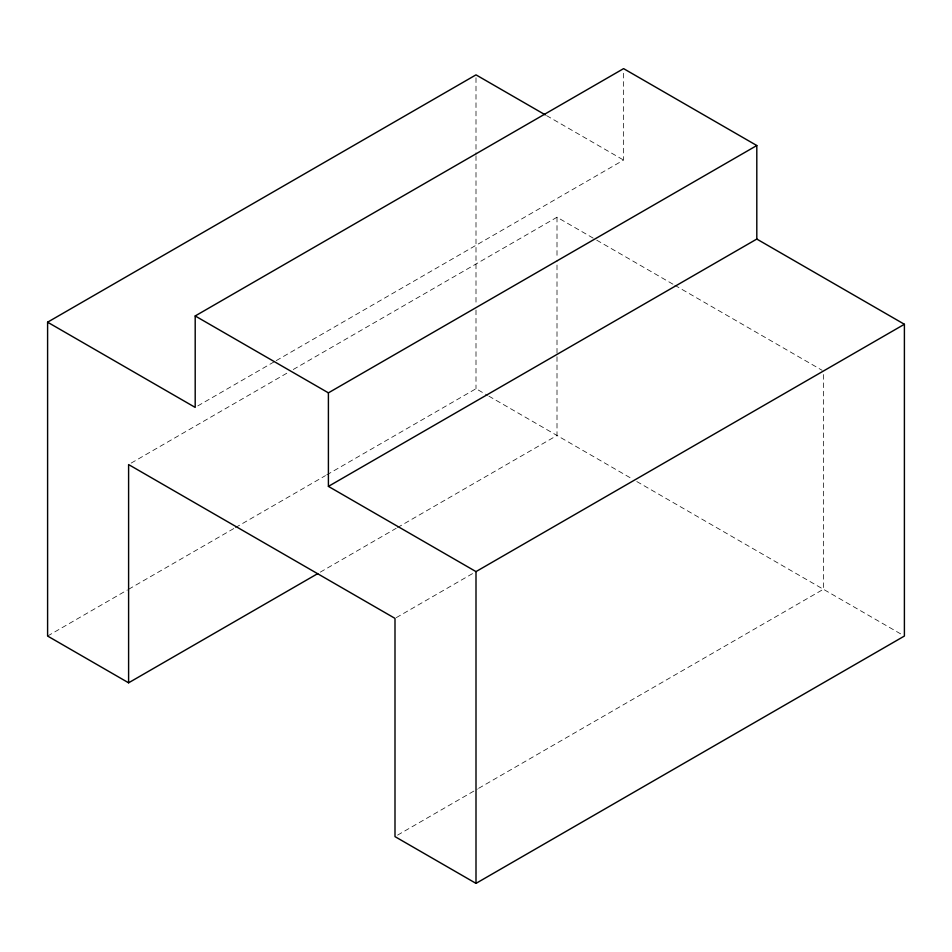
<?xml version="1.0" encoding="UTF-8"?>
<svg xmlns="http://www.w3.org/2000/svg" width="952" height="952" viewBox="0 0 952 952"><rect width="100%" height="100%" fill="white"/><g stroke="black" fill="none" stroke-linecap="round" stroke-linejoin="round"><path stroke-width="0.71" stroke-dasharray="4.76 3.57" d="M197.778 405.921L274.961 361.355M276.247 360.618L623.596 160.079L623.596 71.578M131.174 463.088L288.123 372.47M293.275 369.495L557.003 217.234L595.428 239.416M47.6 636.043L127.366 589.99M128.651 589.252L234.144 528.348M235.43 527.598L325.477 475.607M326.762 474.87L476 388.713L487.567 395.389M320.288 572.14L396.187 528.312M397.472 527.575L557.003 435.469L557.003 260.289M396.282 617.634L473.477 573.068M397.567 835.13L477.333 789.077M478.618 788.339L823.397 589.276L823.397 374.005M546.591 115.62L623.596 160.079M596.702 240.154L673.552 284.529M674.825 285.267L822.123 370.304M488.852 396.127L631.64 478.57M636.793 481.545L901.83 634.556M557.003 217.234L557.003 258.801M476 77.802L476 154.284M476 155.759L476 304.081M476 310.019L476 388.713"/><path stroke-width="1.43" d="M317.718 573.628L128.603 682.81L47.6 636.043L47.6 322.192L476 74.863L545.306 114.871M47.6 322.192L195.196 407.408L195.196 315.957L623.596 68.627L756.804 145.525L756.804 239.059L328.404 486.389L328.404 392.855L756.804 145.525M328.404 486.389L476 571.605L904.4 324.275L904.4 636.043L476 883.373L394.997 836.618L394.997 618.372L128.603 464.564L128.603 682.81M756.804 239.059L904.4 324.275M195.196 315.957L328.404 392.855M476 571.605L476 883.373"/></g></svg>
